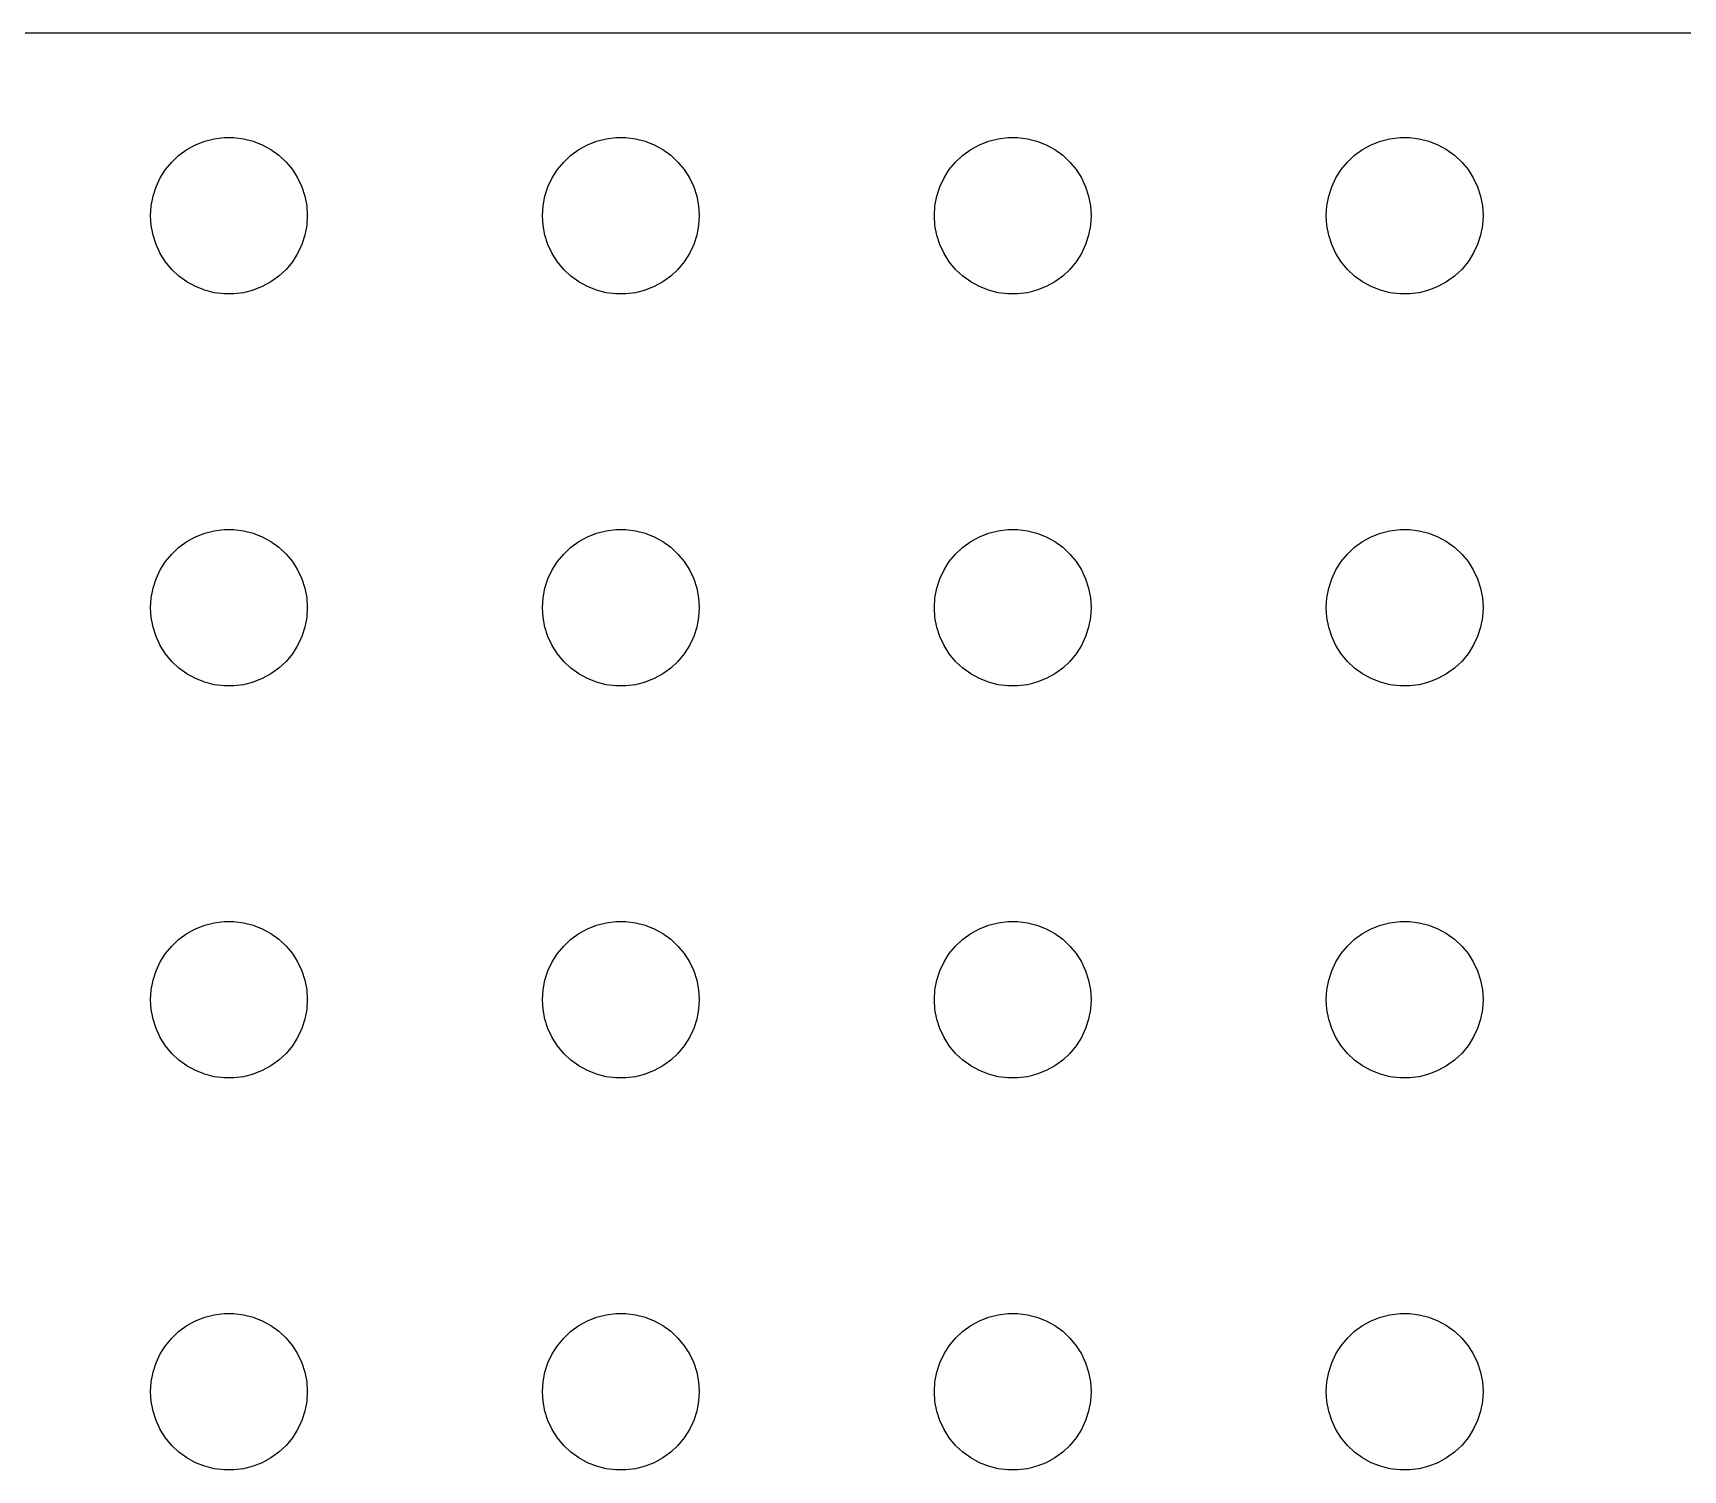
# Model space of a CAD drawing. Header units: metres. Extents: x -134 to 134, y 518 to 1078.
# Drawn here: x 0 to 63.2, y 681 to 736 of the extents above; entities that cross this region are included whole.
import ezdxf

# ---------------------------------------------------------------- set-up
doc = ezdxf.new("R2010")
doc.units = ezdxf.units.M

msp = doc.modelspace()

# ---------------------------------------------------------------- linework, layer by layer
for p, q in [((129.814, 735.99), (-129.814, 735.99)), ((6.93785, 731.947), (7.31161, 731.994)), ((7.31161, 731.994), (7.68837, 731.994)), ((7.68837, 731.994), (8.06213, 731.947)), ((21.9379, 731.947), (22.3116, 731.994)), ((22.3116, 731.994), (22.6884, 731.994)), ((22.6884, 731.994), (23.0621, 731.947)), ((36.9379, 731.947), (37.3116, 731.994)), ((37.3116, 731.994), (37.6884, 731.994)), ((37.6884, 731.994), (38.0621, 731.947)), ((51.9379, 731.947), (52.3116, 731.994)), ((52.3116, 731.994), (52.6884, 731.994)), ((52.6884, 731.994), (53.0621, 731.947)), ((5.58772, 731.312), (5.89252, 731.533)), ((5.89252, 731.533), (6.22266, 731.714)), ((6.22266, 731.714), (6.57294, 731.853)), ((6.57294, 731.853), (6.93785, 731.947)), ((8.06213, 731.947), (8.42705, 731.853)), ((8.42705, 731.853), (8.77733, 731.714)), ((8.77733, 731.714), (9.10747, 731.533)), ((9.10747, 731.533), (9.41226, 731.312)), ((20.5877, 731.312), (20.8925, 731.533)), ((20.8925, 731.533), (21.2227, 731.714)), ((21.2227, 731.714), (21.5729, 731.853)), ((21.5729, 731.853), (21.9379, 731.947)), ((23.0621, 731.947), (23.427, 731.853)), ((23.427, 731.853), (23.7773, 731.714)), ((23.7773, 731.714), (24.1075, 731.533)), ((24.1075, 731.533), (24.4123, 731.312)), ((35.5877, 731.312), (35.8925, 731.533)), ((35.8925, 731.533), (36.2227, 731.714)), ((36.2227, 731.714), (36.5729, 731.853)), ((36.5729, 731.853), (36.9379, 731.947)), ((38.0621, 731.947), (38.427, 731.853)), ((38.427, 731.853), (38.7773, 731.714)), ((38.7773, 731.714), (39.1075, 731.533)), ((39.1075, 731.533), (39.4123, 731.312)), ((50.5877, 731.312), (50.8925, 731.533)), ((50.8925, 731.533), (51.2227, 731.714)), ((51.2227, 731.714), (51.5729, 731.853)), ((51.5729, 731.853), (51.9379, 731.947)), ((53.0621, 731.947), (53.427, 731.853)), ((53.427, 731.853), (53.7773, 731.714)), ((53.7773, 731.714), (54.1075, 731.533)), ((54.1075, 731.533), (54.4123, 731.312)), ((4.87108, 730.445), (5.07294, 730.763)), ((5.07294, 730.763), (5.31308, 731.054)), ((5.31308, 731.054), (5.58772, 731.312)), ((9.41226, 731.312), (9.6869, 731.054)), ((9.6869, 731.054), (9.92705, 730.763)), ((9.92705, 730.763), (10.1289, 730.445)), ((19.8711, 730.445), (20.0729, 730.763)), ((20.0729, 730.763), (20.3131, 731.054)), ((20.3131, 731.054), (20.5877, 731.312)), ((24.4123, 731.312), (24.6869, 731.054)), ((24.6869, 731.054), (24.927, 730.763)), ((24.927, 730.763), (25.1289, 730.445)), ((34.8711, 730.445), (35.0729, 730.763)), ((35.0729, 730.763), (35.3131, 731.054)), ((35.3131, 731.054), (35.5877, 731.312)), ((39.4123, 731.312), (39.6869, 731.054)), ((39.6869, 731.054), (39.927, 730.763)), ((39.927, 730.763), (40.1289, 730.445)), ((49.8711, 730.445), (50.0729, 730.763)), ((50.0729, 730.763), (50.3131, 731.054)), ((50.3131, 731.054), (50.5877, 731.312)), ((54.4123, 731.312), (54.6869, 731.054)), ((54.6869, 731.054), (54.927, 730.763)), ((54.927, 730.763), (55.1289, 730.445)), ((4.59424, 729.746), (4.71066, 730.104)), ((4.71066, 730.104), (4.87108, 730.445)), ((10.1289, 730.445), (10.2893, 730.104)), ((10.2893, 730.104), (10.4057, 729.746)), ((19.5942, 729.746), (19.7107, 730.104)), ((19.7107, 730.104), (19.8711, 730.445)), ((25.1289, 730.445), (25.2893, 730.104)), ((25.2893, 730.104), (25.4057, 729.746)), ((34.5942, 729.746), (34.7107, 730.104)), ((34.7107, 730.104), (34.8711, 730.445)), ((40.1289, 730.445), (40.2893, 730.104)), ((40.2893, 730.104), (40.4057, 729.746)), ((49.5942, 729.746), (49.7107, 730.104)), ((49.7107, 730.104), (49.8711, 730.445)), ((55.1289, 730.445), (55.2893, 730.104)), ((55.2893, 730.104), (55.4057, 729.746)), ((4.52365, 729.376), (4.59424, 729.746)), ((10.4057, 729.746), (10.4763, 729.376)), ((19.5237, 729.376), (19.5942, 729.746)), ((25.4057, 729.746), (25.4763, 729.376)), ((34.5237, 729.376), (34.5942, 729.746)), ((40.4057, 729.746), (40.4763, 729.376)), ((49.5237, 729.376), (49.5942, 729.746)), ((55.4057, 729.746), (55.4763, 729.376)), ((4.5, 729), (4.52365, 729.376)), ((4.52365, 728.624), (4.5, 729)), ((10.4763, 729.376), (10.5, 729)), ((10.5, 729), (10.4763, 728.624)), ((19.5, 729), (19.5237, 729.376)), ((19.5237, 728.624), (19.5, 729)), ((25.4763, 729.376), (25.5, 729)), ((25.5, 729), (25.4763, 728.624)), ((34.5, 729), (34.5237, 729.376)), ((34.5237, 728.624), (34.5, 729)), ((40.4763, 729.376), (40.5, 729)), ((40.5, 729), (40.4763, 728.624)), ((49.5, 729), (49.5237, 729.376)), ((49.5237, 728.624), (49.5, 729)), ((55.4763, 729.376), (55.5, 729)), ((55.5, 729), (55.4763, 728.624)), ((4.59424, 728.254), (4.52365, 728.624)), ((4.71066, 727.896), (4.59424, 728.254)), ((10.4057, 728.254), (10.2893, 727.896)), ((10.4763, 728.624), (10.4057, 728.254)), ((19.5942, 728.254), (19.5237, 728.624)), ((19.7107, 727.896), (19.5942, 728.254)), ((25.4057, 728.254), (25.2893, 727.896)), ((25.4763, 728.624), (25.4057, 728.254)), ((34.5942, 728.254), (34.5237, 728.624)), ((34.7107, 727.896), (34.5942, 728.254)), ((40.4057, 728.254), (40.2893, 727.896)), ((40.4763, 728.624), (40.4057, 728.254)), ((49.5942, 728.254), (49.5237, 728.624)), ((49.7107, 727.896), (49.5942, 728.254)), ((55.4057, 728.254), (55.2893, 727.896)), ((55.4763, 728.624), (55.4057, 728.254)), ((4.87108, 727.555), (4.71066, 727.896)), ((5.07294, 727.237), (4.87108, 727.555)), ((10.1289, 727.555), (9.92705, 727.237)), ((10.2893, 727.896), (10.1289, 727.555)), ((19.8711, 727.555), (19.7107, 727.896)), ((20.0729, 727.237), (19.8711, 727.555)), ((25.1289, 727.555), (24.927, 727.237)), ((25.2893, 727.896), (25.1289, 727.555)), ((34.8711, 727.555), (34.7107, 727.896)), ((35.0729, 727.237), (34.8711, 727.555)), ((40.1289, 727.555), (39.927, 727.237)), ((40.2893, 727.896), (40.1289, 727.555)), ((49.8711, 727.555), (49.7107, 727.896)), ((50.0729, 727.237), (49.8711, 727.555)), ((55.1289, 727.555), (54.927, 727.237)), ((55.2893, 727.896), (55.1289, 727.555)), ((5.31308, 726.946), (5.07294, 727.237)), ((5.58772, 726.688), (5.31308, 726.946)), ((9.6869, 726.946), (9.41226, 726.688)), ((9.92705, 727.237), (9.6869, 726.946)), ((20.3131, 726.946), (20.0729, 727.237)), ((20.5877, 726.688), (20.3131, 726.946)), ((24.6869, 726.946), (24.4123, 726.688)), ((24.927, 727.237), (24.6869, 726.946)), ((35.3131, 726.946), (35.0729, 727.237)), ((35.5877, 726.688), (35.3131, 726.946)), ((39.6869, 726.946), (39.4123, 726.688)), ((39.927, 727.237), (39.6869, 726.946)), ((50.3131, 726.946), (50.0729, 727.237)), ((50.5877, 726.688), (50.3131, 726.946)), ((54.6869, 726.946), (54.4123, 726.688)), ((54.927, 727.237), (54.6869, 726.946)), ((5.89252, 726.467), (5.58772, 726.688)), ((6.22266, 726.286), (5.89252, 726.467)), ((6.57294, 726.147), (6.22266, 726.286)), ((8.77733, 726.286), (8.42705, 726.147)), ((9.10747, 726.467), (8.77733, 726.286)), ((9.41226, 726.688), (9.10747, 726.467)), ((20.8925, 726.467), (20.5877, 726.688)), ((21.2227, 726.286), (20.8925, 726.467)), ((21.5729, 726.147), (21.2227, 726.286)), ((23.7773, 726.286), (23.427, 726.147)), ((24.1075, 726.467), (23.7773, 726.286)), ((24.4123, 726.688), (24.1075, 726.467)), ((35.8925, 726.467), (35.5877, 726.688)), ((36.2227, 726.286), (35.8925, 726.467)), ((36.5729, 726.147), (36.2227, 726.286)), ((38.7773, 726.286), (38.427, 726.147)), ((39.1075, 726.467), (38.7773, 726.286)), ((39.4123, 726.688), (39.1075, 726.467)), ((50.8925, 726.467), (50.5877, 726.688)), ((51.2227, 726.286), (50.8925, 726.467)), ((51.5729, 726.147), (51.2227, 726.286)), ((53.7773, 726.286), (53.427, 726.147)), ((54.1075, 726.467), (53.7773, 726.286)), ((54.4123, 726.688), (54.1075, 726.467)), ((6.93785, 726.053), (6.57294, 726.147)), ((7.31161, 726.006), (6.93785, 726.053)), ((7.68837, 726.006), (7.31161, 726.006)), ((8.06213, 726.053), (7.68837, 726.006)), ((8.42705, 726.147), (8.06213, 726.053)), ((21.9379, 726.053), (21.5729, 726.147)), ((22.3116, 726.006), (21.9379, 726.053)), ((22.6884, 726.006), (22.3116, 726.006)), ((23.0621, 726.053), (22.6884, 726.006)), ((23.427, 726.147), (23.0621, 726.053)), ((36.9379, 726.053), (36.5729, 726.147)), ((37.3116, 726.006), (36.9379, 726.053)), ((37.6884, 726.006), (37.3116, 726.006)), ((38.0621, 726.053), (37.6884, 726.006)), ((38.427, 726.147), (38.0621, 726.053)), ((51.9379, 726.053), (51.5729, 726.147)), ((52.3116, 726.006), (51.9379, 726.053)), ((52.6884, 726.006), (52.3116, 726.006)), ((53.0621, 726.053), (52.6884, 726.006)), ((53.427, 726.147), (53.0621, 726.053)), ((6.22266, 716.714), (6.57294, 716.853)), ((6.57294, 716.853), (6.93785, 716.947)), ((6.93785, 716.947), (7.31161, 716.994)), ((7.31161, 716.994), (7.68837, 716.994)), ((7.68837, 716.994), (8.06213, 716.947)), ((8.06213, 716.947), (8.42705, 716.853)), ((8.42705, 716.853), (8.77733, 716.714)), ((21.2227, 716.714), (21.5729, 716.853)), ((21.5729, 716.853), (21.9379, 716.947)), ((21.9379, 716.947), (22.3116, 716.994)), ((22.3116, 716.994), (22.6884, 716.994)), ((22.6884, 716.994), (23.0621, 716.947)), ((23.0621, 716.947), (23.427, 716.853)), ((23.427, 716.853), (23.7773, 716.714)), ((36.2227, 716.714), (36.5729, 716.853)), ((36.5729, 716.853), (36.9379, 716.947)), ((36.9379, 716.947), (37.3116, 716.994)), ((37.3116, 716.994), (37.6884, 716.994)), ((37.6884, 716.994), (38.0621, 716.947)), ((38.0621, 716.947), (38.427, 716.853)), ((38.427, 716.853), (38.7773, 716.714)), ((51.2227, 716.714), (51.5729, 716.853)), ((51.5729, 716.853), (51.9379, 716.947)), ((51.9379, 716.947), (52.3116, 716.994)), ((52.3116, 716.994), (52.6884, 716.994)), ((52.6884, 716.994), (53.0621, 716.947)), ((53.0621, 716.947), (53.427, 716.853)), ((53.427, 716.853), (53.7773, 716.714)), ((5.31308, 716.054), (5.58772, 716.312)), ((5.58772, 716.312), (5.89252, 716.533)), ((5.89252, 716.533), (6.22266, 716.714)), ((8.77733, 716.714), (9.10747, 716.533)), ((9.10747, 716.533), (9.41226, 716.312)), ((9.41226, 716.312), (9.6869, 716.054)), ((20.3131, 716.054), (20.5877, 716.312)), ((20.5877, 716.312), (20.8925, 716.533)), ((20.8925, 716.533), (21.2227, 716.714)), ((23.7773, 716.714), (24.1075, 716.533)), ((24.1075, 716.533), (24.4123, 716.312)), ((24.4123, 716.312), (24.6869, 716.054)), ((35.3131, 716.054), (35.5877, 716.312)), ((35.5877, 716.312), (35.8925, 716.533)), ((35.8925, 716.533), (36.2227, 716.714)), ((38.7773, 716.714), (39.1075, 716.533)), ((39.1075, 716.533), (39.4123, 716.312)), ((39.4123, 716.312), (39.6869, 716.054)), ((50.3131, 716.054), (50.5877, 716.312)), ((50.5877, 716.312), (50.8925, 716.533)), ((50.8925, 716.533), (51.2227, 716.714)), ((53.7773, 716.714), (54.1075, 716.533)), ((54.1075, 716.533), (54.4123, 716.312)), ((54.4123, 716.312), (54.6869, 716.054)), ((4.87108, 715.445), (5.07294, 715.763)), ((5.07294, 715.763), (5.31308, 716.054)), ((9.6869, 716.054), (9.92705, 715.763)), ((9.92705, 715.763), (10.1289, 715.445)), ((19.8711, 715.445), (20.0729, 715.763)), ((20.0729, 715.763), (20.3131, 716.054)), ((24.6869, 716.054), (24.927, 715.763)), ((24.927, 715.763), (25.1289, 715.445)), ((34.8711, 715.445), (35.0729, 715.763)), ((35.0729, 715.763), (35.3131, 716.054)), ((39.6869, 716.054), (39.927, 715.763)), ((39.927, 715.763), (40.1289, 715.445)), ((49.8711, 715.445), (50.0729, 715.763)), ((50.0729, 715.763), (50.3131, 716.054)), ((54.6869, 716.054), (54.927, 715.763)), ((54.927, 715.763), (55.1289, 715.445)), ((4.59424, 714.746), (4.71066, 715.104)), ((4.71066, 715.104), (4.87108, 715.445)), ((10.1289, 715.445), (10.2893, 715.104)), ((10.2893, 715.104), (10.4057, 714.746)), ((19.5942, 714.746), (19.7107, 715.104)), ((19.7107, 715.104), (19.8711, 715.445)), ((25.1289, 715.445), (25.2893, 715.104)), ((25.2893, 715.104), (25.4057, 714.746)), ((34.5942, 714.746), (34.7107, 715.104)), ((34.7107, 715.104), (34.8711, 715.445)), ((40.1289, 715.445), (40.2893, 715.104)), ((40.2893, 715.104), (40.4057, 714.746)), ((49.5942, 714.746), (49.7107, 715.104)), ((49.7107, 715.104), (49.8711, 715.445)), ((55.1289, 715.445), (55.2893, 715.104)), ((55.2893, 715.104), (55.4057, 714.746)), ((4.5, 714), (4.52365, 714.376)), ((4.52365, 714.376), (4.59424, 714.746)), ((10.4057, 714.746), (10.4763, 714.376)), ((10.4763, 714.376), (10.5, 714)), ((19.5, 714), (19.5237, 714.376)), ((19.5237, 714.376), (19.5942, 714.746)), ((25.4057, 714.746), (25.4763, 714.376)), ((25.4763, 714.376), (25.5, 714)), ((34.5, 714), (34.5237, 714.376)), ((34.5237, 714.376), (34.5942, 714.746)), ((40.4057, 714.746), (40.4763, 714.376)), ((40.4763, 714.376), (40.5, 714)), ((49.5, 714), (49.5237, 714.376)), ((49.5237, 714.376), (49.5942, 714.746)), ((55.4057, 714.746), (55.4763, 714.376)), ((55.4763, 714.376), (55.5, 714)), ((4.52365, 713.624), (4.5, 714)), ((10.5, 714), (10.4763, 713.624)), ((19.5237, 713.624), (19.5, 714)), ((25.5, 714), (25.4763, 713.624)), ((34.5237, 713.624), (34.5, 714)), ((40.5, 714), (40.4763, 713.624)), ((49.5237, 713.624), (49.5, 714)), ((55.5, 714), (55.4763, 713.624)), ((4.59424, 713.254), (4.52365, 713.624)), ((4.71066, 712.896), (4.59424, 713.254)), ((10.4057, 713.254), (10.2893, 712.896)), ((10.4763, 713.624), (10.4057, 713.254)), ((19.5942, 713.254), (19.5237, 713.624)), ((19.7107, 712.896), (19.5942, 713.254)), ((25.4057, 713.254), (25.2893, 712.896)), ((25.4763, 713.624), (25.4057, 713.254)), ((34.5942, 713.254), (34.5237, 713.624)), ((34.7107, 712.896), (34.5942, 713.254)), ((40.4057, 713.254), (40.2893, 712.896)), ((40.4763, 713.624), (40.4057, 713.254)), ((49.5942, 713.254), (49.5237, 713.624)), ((49.7107, 712.896), (49.5942, 713.254)), ((55.4057, 713.254), (55.2893, 712.896)), ((55.4763, 713.624), (55.4057, 713.254)), ((4.87108, 712.555), (4.71066, 712.896)), ((5.07294, 712.237), (4.87108, 712.555)), ((10.1289, 712.555), (9.92705, 712.237)), ((10.2893, 712.896), (10.1289, 712.555)), ((19.8711, 712.555), (19.7107, 712.896)), ((20.0729, 712.237), (19.8711, 712.555)), ((25.1289, 712.555), (24.927, 712.237)), ((25.2893, 712.896), (25.1289, 712.555)), ((34.8711, 712.555), (34.7107, 712.896)), ((35.0729, 712.237), (34.8711, 712.555)), ((40.1289, 712.555), (39.927, 712.237)), ((40.2893, 712.896), (40.1289, 712.555)), ((49.8711, 712.555), (49.7107, 712.896)), ((50.0729, 712.237), (49.8711, 712.555)), ((55.1289, 712.555), (54.927, 712.237)), ((55.2893, 712.896), (55.1289, 712.555)), ((5.31308, 711.946), (5.07294, 712.237)), ((5.58772, 711.688), (5.31308, 711.946)), ((9.6869, 711.946), (9.41226, 711.688)), ((9.92705, 712.237), (9.6869, 711.946)), ((20.3131, 711.946), (20.0729, 712.237)), ((20.5877, 711.688), (20.3131, 711.946)), ((24.6869, 711.946), (24.4123, 711.688)), ((24.927, 712.237), (24.6869, 711.946)), ((35.3131, 711.946), (35.0729, 712.237)), ((35.5877, 711.688), (35.3131, 711.946)), ((39.6869, 711.946), (39.4123, 711.688)), ((39.927, 712.237), (39.6869, 711.946)), ((50.3131, 711.946), (50.0729, 712.237)), ((50.5877, 711.688), (50.3131, 711.946)), ((54.6869, 711.946), (54.4123, 711.688)), ((54.927, 712.237), (54.6869, 711.946)), ((5.89252, 711.467), (5.58772, 711.688)), ((6.22266, 711.286), (5.89252, 711.467)), ((6.57294, 711.147), (6.22266, 711.286)), ((6.93785, 711.053), (6.57294, 711.147)), ((8.42705, 711.147), (8.06213, 711.053)), ((8.77733, 711.286), (8.42705, 711.147)), ((9.10747, 711.467), (8.77733, 711.286)), ((9.41226, 711.688), (9.10747, 711.467)), ((20.8925, 711.467), (20.5877, 711.688)), ((21.2227, 711.286), (20.8925, 711.467)), ((21.5729, 711.147), (21.2227, 711.286)), ((21.9379, 711.053), (21.5729, 711.147)), ((23.427, 711.147), (23.0621, 711.053)), ((23.7773, 711.286), (23.427, 711.147)), ((24.1075, 711.467), (23.7773, 711.286)), ((24.4123, 711.688), (24.1075, 711.467)), ((35.8925, 711.467), (35.5877, 711.688)), ((36.2227, 711.286), (35.8925, 711.467)), ((36.5729, 711.147), (36.2227, 711.286)), ((36.9379, 711.053), (36.5729, 711.147)), ((38.427, 711.147), (38.0621, 711.053)), ((38.7773, 711.286), (38.427, 711.147)), ((39.1075, 711.467), (38.7773, 711.286)), ((39.4123, 711.688), (39.1075, 711.467)), ((50.8925, 711.467), (50.5877, 711.688)), ((51.2227, 711.286), (50.8925, 711.467)), ((51.5729, 711.147), (51.2227, 711.286)), ((51.9379, 711.053), (51.5729, 711.147)), ((53.427, 711.147), (53.0621, 711.053)), ((53.7773, 711.286), (53.427, 711.147)), ((54.1075, 711.467), (53.7773, 711.286)), ((54.4123, 711.688), (54.1075, 711.467)), ((7.31161, 711.006), (6.93785, 711.053)), ((7.68837, 711.006), (7.31161, 711.006)), ((8.06213, 711.053), (7.68837, 711.006)), ((22.3116, 711.006), (21.9379, 711.053)), ((22.6884, 711.006), (22.3116, 711.006)), ((23.0621, 711.053), (22.6884, 711.006)), ((37.3116, 711.006), (36.9379, 711.053)), ((37.6884, 711.006), (37.3116, 711.006)), ((38.0621, 711.053), (37.6884, 711.006)), ((52.3116, 711.006), (51.9379, 711.053)), ((52.6884, 711.006), (52.3116, 711.006)), ((53.0621, 711.053), (52.6884, 711.006)), ((5.89252, 701.533), (6.22266, 701.714)), ((6.22266, 701.714), (6.57294, 701.853)), ((6.57294, 701.853), (6.93785, 701.947)), ((6.93785, 701.947), (7.31161, 701.994)), ((7.31161, 701.994), (7.68837, 701.994)), ((7.68837, 701.994), (8.06213, 701.947)), ((8.06213, 701.947), (8.42705, 701.853)), ((8.42705, 701.853), (8.77733, 701.714)), ((8.77733, 701.714), (9.10747, 701.533)), ((20.8925, 701.533), (21.2227, 701.714)), ((21.2227, 701.714), (21.5729, 701.853)), ((21.5729, 701.853), (21.9379, 701.947)), ((21.9379, 701.947), (22.3116, 701.994)), ((22.3116, 701.994), (22.6884, 701.994)), ((22.6884, 701.994), (23.0621, 701.947)), ((23.0621, 701.947), (23.427, 701.853)), ((23.427, 701.853), (23.7773, 701.714)), ((23.7773, 701.714), (24.1075, 701.533)), ((35.8925, 701.533), (36.2227, 701.714)), ((36.2227, 701.714), (36.5729, 701.853)), ((36.5729, 701.853), (36.9379, 701.947)), ((36.9379, 701.947), (37.3116, 701.994)), ((37.3116, 701.994), (37.6884, 701.994)), ((37.6884, 701.994), (38.0621, 701.947)), ((38.0621, 701.947), (38.427, 701.853)), ((38.427, 701.853), (38.7773, 701.714)), ((38.7773, 701.714), (39.1075, 701.533)), ((50.8925, 701.533), (51.2227, 701.714)), ((51.2227, 701.714), (51.5729, 701.853)), ((51.5729, 701.853), (51.9379, 701.947)), ((51.9379, 701.947), (52.3116, 701.994)), ((52.3116, 701.994), (52.6884, 701.994)), ((52.6884, 701.994), (53.0621, 701.947)), ((53.0621, 701.947), (53.427, 701.853)), ((53.427, 701.853), (53.7773, 701.714)), ((53.7773, 701.714), (54.1075, 701.533)), ((5.07294, 700.763), (5.31308, 701.054)), ((5.31308, 701.054), (5.58772, 701.312)), ((5.58772, 701.312), (5.89252, 701.533)), ((9.10747, 701.533), (9.41226, 701.312)), ((9.41226, 701.312), (9.6869, 701.054)), ((9.6869, 701.054), (9.92705, 700.763)), ((20.0729, 700.763), (20.3131, 701.054)), ((20.3131, 701.054), (20.5877, 701.312)), ((20.5877, 701.312), (20.8925, 701.533)), ((24.1075, 701.533), (24.4123, 701.312)), ((24.4123, 701.312), (24.6869, 701.054)), ((24.6869, 701.054), (24.927, 700.763)), ((35.0729, 700.763), (35.3131, 701.054)), ((35.3131, 701.054), (35.5877, 701.312)), ((35.5877, 701.312), (35.8925, 701.533)), ((39.1075, 701.533), (39.4123, 701.312)), ((39.4123, 701.312), (39.6869, 701.054)), ((39.6869, 701.054), (39.927, 700.763)), ((50.0729, 700.763), (50.3131, 701.054)), ((50.3131, 701.054), (50.5877, 701.312)), ((50.5877, 701.312), (50.8925, 701.533)), ((54.1075, 701.533), (54.4123, 701.312)), ((54.4123, 701.312), (54.6869, 701.054)), ((54.6869, 701.054), (54.927, 700.763)), ((4.71066, 700.104), (4.87108, 700.445)), ((4.87108, 700.445), (5.07294, 700.763)), ((9.92705, 700.763), (10.1289, 700.445)), ((10.1289, 700.445), (10.2893, 700.104)), ((19.7107, 700.104), (19.8711, 700.445)), ((19.8711, 700.445), (20.0729, 700.763)), ((24.927, 700.763), (25.1289, 700.445)), ((25.1289, 700.445), (25.2893, 700.104)), ((34.7107, 700.104), (34.8711, 700.445)), ((34.8711, 700.445), (35.0729, 700.763)), ((39.927, 700.763), (40.1289, 700.445)), ((40.1289, 700.445), (40.2893, 700.104)), ((49.7107, 700.104), (49.8711, 700.445)), ((49.8711, 700.445), (50.0729, 700.763)), ((54.927, 700.763), (55.1289, 700.445)), ((55.1289, 700.445), (55.2893, 700.104)), ((4.59424, 699.746), (4.71066, 700.104)), ((10.2893, 700.104), (10.4057, 699.746)), ((19.5942, 699.746), (19.7107, 700.104)), ((25.2893, 700.104), (25.4057, 699.746)), ((34.5942, 699.746), (34.7107, 700.104)), ((40.2893, 700.104), (40.4057, 699.746)), ((49.5942, 699.746), (49.7107, 700.104)), ((55.2893, 700.104), (55.4057, 699.746)), ((4.5, 699), (4.52365, 699.376)), ((4.52365, 699.376), (4.59424, 699.746)), ((10.4057, 699.746), (10.4763, 699.376)), ((10.4763, 699.376), (10.5, 699)), ((19.5, 699), (19.5237, 699.376)), ((19.5237, 699.376), (19.5942, 699.746)), ((25.4057, 699.746), (25.4763, 699.376)), ((25.4763, 699.376), (25.5, 699)), ((34.5, 699), (34.5237, 699.376)), ((34.5237, 699.376), (34.5942, 699.746)), ((40.4057, 699.746), (40.4763, 699.376)), ((40.4763, 699.376), (40.5, 699)), ((49.5, 699), (49.5237, 699.376)), ((49.5237, 699.376), (49.5942, 699.746)), ((55.4057, 699.746), (55.4763, 699.376)), ((55.4763, 699.376), (55.5, 699)), ((4.52365, 698.624), (4.5, 699)), ((4.59424, 698.254), (4.52365, 698.624)), ((10.4763, 698.624), (10.4057, 698.254)), ((10.5, 699), (10.4763, 698.624)), ((19.5237, 698.624), (19.5, 699)), ((19.5942, 698.254), (19.5237, 698.624)), ((25.4763, 698.624), (25.4057, 698.254)), ((25.5, 699), (25.4763, 698.624)), ((34.5237, 698.624), (34.5, 699)), ((34.5942, 698.254), (34.5237, 698.624)), ((40.4763, 698.624), (40.4057, 698.254)), ((40.5, 699), (40.4763, 698.624)), ((49.5237, 698.624), (49.5, 699)), ((49.5942, 698.254), (49.5237, 698.624)), ((55.4763, 698.624), (55.4057, 698.254)), ((55.5, 699), (55.4763, 698.624)), ((4.71066, 697.896), (4.59424, 698.254)), ((4.87108, 697.555), (4.71066, 697.896)), ((10.2893, 697.896), (10.1289, 697.555)), ((10.4057, 698.254), (10.2893, 697.896)), ((19.7107, 697.896), (19.5942, 698.254)), ((19.8711, 697.555), (19.7107, 697.896)), ((25.2893, 697.896), (25.1289, 697.555)), ((25.4057, 698.254), (25.2893, 697.896)), ((34.7107, 697.896), (34.5942, 698.254)), ((34.8711, 697.555), (34.7107, 697.896)), ((40.2893, 697.896), (40.1289, 697.555)), ((40.4057, 698.254), (40.2893, 697.896)), ((49.7107, 697.896), (49.5942, 698.254)), ((49.8711, 697.555), (49.7107, 697.896)), ((55.2893, 697.896), (55.1289, 697.555)), ((55.4057, 698.254), (55.2893, 697.896)), ((5.07294, 697.237), (4.87108, 697.555)), ((5.31308, 696.946), (5.07294, 697.237)), ((9.92705, 697.237), (9.6869, 696.946)), ((10.1289, 697.555), (9.92705, 697.237)), ((20.0729, 697.237), (19.8711, 697.555)), ((20.3131, 696.946), (20.0729, 697.237)), ((24.927, 697.237), (24.6869, 696.946)), ((25.1289, 697.555), (24.927, 697.237)), ((35.0729, 697.237), (34.8711, 697.555)), ((35.3131, 696.946), (35.0729, 697.237)), ((39.927, 697.237), (39.6869, 696.946)), ((40.1289, 697.555), (39.927, 697.237)), ((50.0729, 697.237), (49.8711, 697.555)), ((50.3131, 696.946), (50.0729, 697.237)), ((54.927, 697.237), (54.6869, 696.946)), ((55.1289, 697.555), (54.927, 697.237)), ((5.58772, 696.688), (5.31308, 696.946)), ((5.89252, 696.467), (5.58772, 696.688)), ((9.41226, 696.688), (9.10747, 696.467)), ((9.6869, 696.946), (9.41226, 696.688)), ((20.5877, 696.688), (20.3131, 696.946)), ((20.8925, 696.467), (20.5877, 696.688)), ((24.4123, 696.688), (24.1075, 696.467)), ((24.6869, 696.946), (24.4123, 696.688)), ((35.5877, 696.688), (35.3131, 696.946)), ((35.8925, 696.467), (35.5877, 696.688)), ((39.4123, 696.688), (39.1075, 696.467)), ((39.6869, 696.946), (39.4123, 696.688)), ((50.5877, 696.688), (50.3131, 696.946)), ((50.8925, 696.467), (50.5877, 696.688)), ((54.4123, 696.688), (54.1075, 696.467)), ((54.6869, 696.946), (54.4123, 696.688)), ((6.22266, 696.286), (5.89252, 696.467)), ((6.57294, 696.147), (6.22266, 696.286)), ((6.93785, 696.053), (6.57294, 696.147)), ((7.31161, 696.006), (6.93785, 696.053)), ((7.68837, 696.006), (7.31161, 696.006)), ((8.06213, 696.053), (7.68837, 696.006)), ((8.42705, 696.147), (8.06213, 696.053)), ((8.77733, 696.286), (8.42705, 696.147)), ((9.10747, 696.467), (8.77733, 696.286)), ((21.2227, 696.286), (20.8925, 696.467)), ((21.5729, 696.147), (21.2227, 696.286)), ((21.9379, 696.053), (21.5729, 696.147)), ((22.3116, 696.006), (21.9379, 696.053)), ((22.6884, 696.006), (22.3116, 696.006)), ((23.0621, 696.053), (22.6884, 696.006)), ((23.427, 696.147), (23.0621, 696.053)), ((23.7773, 696.286), (23.427, 696.147)), ((24.1075, 696.467), (23.7773, 696.286)), ((36.2227, 696.286), (35.8925, 696.467)), ((36.5729, 696.147), (36.2227, 696.286)), ((36.9379, 696.053), (36.5729, 696.147)), ((37.3116, 696.006), (36.9379, 696.053)), ((37.6884, 696.006), (37.3116, 696.006)), ((38.0621, 696.053), (37.6884, 696.006)), ((38.427, 696.147), (38.0621, 696.053)), ((38.7773, 696.286), (38.427, 696.147)), ((39.1075, 696.467), (38.7773, 696.286)), ((51.2227, 696.286), (50.8925, 696.467)), ((51.5729, 696.147), (51.2227, 696.286)), ((51.9379, 696.053), (51.5729, 696.147)), ((52.3116, 696.006), (51.9379, 696.053)), ((52.6884, 696.006), (52.3116, 696.006)), ((53.0621, 696.053), (52.6884, 696.006)), ((53.427, 696.147), (53.0621, 696.053)), ((53.7773, 696.286), (53.427, 696.147)), ((54.1075, 696.467), (53.7773, 696.286)), ((5.58772, 686.312), (5.89252, 686.533)), ((5.89252, 686.533), (6.22266, 686.714)), ((6.22266, 686.714), (6.57294, 686.853)), ((6.57294, 686.853), (6.93785, 686.947)), ((6.93785, 686.947), (7.31161, 686.994)), ((7.31161, 686.994), (7.68837, 686.994)), ((7.68837, 686.994), (8.06213, 686.947)), ((8.06213, 686.947), (8.42705, 686.853)), ((8.42705, 686.853), (8.77733, 686.714)), ((8.77733, 686.714), (9.10747, 686.533)), ((9.10747, 686.533), (9.41226, 686.312)), ((20.5877, 686.312), (20.8925, 686.533)), ((20.8925, 686.533), (21.2227, 686.714)), ((21.2227, 686.714), (21.5729, 686.853)), ((21.5729, 686.853), (21.9379, 686.947)), ((21.9379, 686.947), (22.3116, 686.994)), ((22.3116, 686.994), (22.6884, 686.994)), ((22.6884, 686.994), (23.0621, 686.947)), ((23.0621, 686.947), (23.427, 686.853)), ((23.427, 686.853), (23.7773, 686.714)), ((23.7773, 686.714), (24.1075, 686.533)), ((24.1075, 686.533), (24.4123, 686.312)), ((35.5877, 686.312), (35.8925, 686.533)), ((35.8925, 686.533), (36.2227, 686.714)), ((36.2227, 686.714), (36.5729, 686.853)), ((36.5729, 686.853), (36.9379, 686.947)), ((36.9379, 686.947), (37.3116, 686.994)), ((37.3116, 686.994), (37.6884, 686.994)), ((37.6884, 686.994), (38.0621, 686.947)), ((38.0621, 686.947), (38.427, 686.853)), ((38.427, 686.853), (38.7773, 686.714)), ((38.7773, 686.714), (39.1075, 686.533)), ((39.1075, 686.533), (39.4123, 686.312)), ((50.5877, 686.312), (50.8925, 686.533)), ((50.8925, 686.533), (51.2227, 686.714)), ((51.2227, 686.714), (51.5729, 686.853)), ((51.5729, 686.853), (51.9379, 686.947)), ((51.9379, 686.947), (52.3116, 686.994)), ((52.3116, 686.994), (52.6884, 686.994)), ((52.6884, 686.994), (53.0621, 686.947)), ((53.0621, 686.947), (53.427, 686.853)), ((53.427, 686.853), (53.7773, 686.714)), ((53.7773, 686.714), (54.1075, 686.533)), ((54.1075, 686.533), (54.4123, 686.312)), ((5.07294, 685.763), (5.31308, 686.054)), ((5.31308, 686.054), (5.58772, 686.312)), ((9.41226, 686.312), (9.6869, 686.054)), ((9.6869, 686.054), (9.92705, 685.763)), ((20.0729, 685.763), (20.3131, 686.054)), ((20.3131, 686.054), (20.5877, 686.312)), ((24.4123, 686.312), (24.6869, 686.054)), ((24.6869, 686.054), (24.927, 685.763)), ((35.0729, 685.763), (35.3131, 686.054)), ((35.3131, 686.054), (35.5877, 686.312)), ((39.4123, 686.312), (39.6869, 686.054)), ((39.6869, 686.054), (39.927, 685.763)), ((50.0729, 685.763), (50.3131, 686.054)), ((50.3131, 686.054), (50.5877, 686.312)), ((54.4123, 686.312), (54.6869, 686.054)), ((54.6869, 686.054), (54.927, 685.763)), ((4.71066, 685.104), (4.87108, 685.445)), ((4.87108, 685.445), (5.07294, 685.763)), ((9.92705, 685.763), (10.1289, 685.445)), ((10.1289, 685.445), (10.2893, 685.104)), ((19.7107, 685.104), (19.8711, 685.445)), ((19.8711, 685.445), (20.0729, 685.763)), ((24.927, 685.763), (25.1289, 685.445)), ((25.1289, 685.445), (25.2893, 685.104)), ((34.7107, 685.104), (34.8711, 685.445)), ((34.8711, 685.445), (35.0729, 685.763)), ((39.927, 685.763), (40.1289, 685.445)), ((40.1289, 685.445), (40.2893, 685.104)), ((49.7107, 685.104), (49.8711, 685.445)), ((49.8711, 685.445), (50.0729, 685.763)), ((54.927, 685.763), (55.1289, 685.445)), ((55.1289, 685.445), (55.2893, 685.104)), ((4.52365, 684.376), (4.59424, 684.746)), ((4.59424, 684.746), (4.71066, 685.104)), ((10.2893, 685.104), (10.4057, 684.746)), ((10.4057, 684.746), (10.4763, 684.376)), ((19.5237, 684.376), (19.5942, 684.746)), ((19.5942, 684.746), (19.7107, 685.104)), ((25.2893, 685.104), (25.4057, 684.746)), ((25.4057, 684.746), (25.4763, 684.376)), ((34.5237, 684.376), (34.5942, 684.746)), ((34.5942, 684.746), (34.7107, 685.104)), ((40.2893, 685.104), (40.4057, 684.746)), ((40.4057, 684.746), (40.4763, 684.376)), ((49.5237, 684.376), (49.5942, 684.746)), ((49.5942, 684.746), (49.7107, 685.104)), ((55.2893, 685.104), (55.4057, 684.746)), ((55.4057, 684.746), (55.4763, 684.376)), ((4.5, 684), (4.52365, 684.376)), ((4.52365, 683.624), (4.5, 684)), ((10.4763, 684.376), (10.5, 684)), ((10.5, 684), (10.4763, 683.624)), ((19.5, 684), (19.5237, 684.376)), ((19.5237, 683.624), (19.5, 684)), ((25.4763, 684.376), (25.5, 684)), ((25.5, 684), (25.4763, 683.624)), ((34.5, 684), (34.5237, 684.376)), ((34.5237, 683.624), (34.5, 684)), ((40.4763, 684.376), (40.5, 684)), ((40.5, 684), (40.4763, 683.624)), ((49.5, 684), (49.5237, 684.376)), ((49.5237, 683.624), (49.5, 684)), ((55.4763, 684.376), (55.5, 684)), ((55.5, 684), (55.4763, 683.624)), ((4.59424, 683.254), (4.52365, 683.624)), ((10.4763, 683.624), (10.4057, 683.254)), ((19.5942, 683.254), (19.5237, 683.624)), ((25.4763, 683.624), (25.4057, 683.254)), ((34.5942, 683.254), (34.5237, 683.624)), ((40.4763, 683.624), (40.4057, 683.254)), ((49.5942, 683.254), (49.5237, 683.624)), ((55.4763, 683.624), (55.4057, 683.254)), ((4.71066, 682.896), (4.59424, 683.254)), ((4.87108, 682.555), (4.71066, 682.896)), ((10.2893, 682.896), (10.1289, 682.555)), ((10.4057, 683.254), (10.2893, 682.896)), ((19.7107, 682.896), (19.5942, 683.254)), ((19.8711, 682.555), (19.7107, 682.896)), ((25.2893, 682.896), (25.1289, 682.555)), ((25.4057, 683.254), (25.2893, 682.896)), ((34.7107, 682.896), (34.5942, 683.254)), ((34.8711, 682.555), (34.7107, 682.896)), ((40.2893, 682.896), (40.1289, 682.555)), ((40.4057, 683.254), (40.2893, 682.896)), ((49.7107, 682.896), (49.5942, 683.254)), ((49.8711, 682.555), (49.7107, 682.896)), ((55.2893, 682.896), (55.1289, 682.555)), ((55.4057, 683.254), (55.2893, 682.896)), ((5.07294, 682.237), (4.87108, 682.555)), ((5.31308, 681.946), (5.07294, 682.237)), ((9.92705, 682.237), (9.6869, 681.946)), ((10.1289, 682.555), (9.92705, 682.237)), ((20.0729, 682.237), (19.8711, 682.555)), ((20.3131, 681.946), (20.0729, 682.237)), ((24.927, 682.237), (24.6869, 681.946)), ((25.1289, 682.555), (24.927, 682.237)), ((35.0729, 682.237), (34.8711, 682.555)), ((35.3131, 681.946), (35.0729, 682.237)), ((39.927, 682.237), (39.6869, 681.946)), ((40.1289, 682.555), (39.927, 682.237)), ((50.0729, 682.237), (49.8711, 682.555)), ((50.3131, 681.946), (50.0729, 682.237)), ((54.927, 682.237), (54.6869, 681.946)), ((55.1289, 682.555), (54.927, 682.237)), ((5.58772, 681.688), (5.31308, 681.946)), ((5.89252, 681.467), (5.58772, 681.688)), ((6.22266, 681.286), (5.89252, 681.467)), ((9.10747, 681.467), (8.77733, 681.286)), ((9.41226, 681.688), (9.10747, 681.467)), ((9.6869, 681.946), (9.41226, 681.688)), ((20.5877, 681.688), (20.3131, 681.946)), ((20.8925, 681.467), (20.5877, 681.688)), ((21.2227, 681.286), (20.8925, 681.467)), ((24.1075, 681.467), (23.7773, 681.286)), ((24.4123, 681.688), (24.1075, 681.467)), ((24.6869, 681.946), (24.4123, 681.688)), ((35.5877, 681.688), (35.3131, 681.946)), ((35.8925, 681.467), (35.5877, 681.688)), ((36.2227, 681.286), (35.8925, 681.467)), ((39.1075, 681.467), (38.7773, 681.286)), ((39.4123, 681.688), (39.1075, 681.467)), ((39.6869, 681.946), (39.4123, 681.688)), ((50.5877, 681.688), (50.3131, 681.946)), ((50.8925, 681.467), (50.5877, 681.688)), ((51.2227, 681.286), (50.8925, 681.467)), ((54.1075, 681.467), (53.7773, 681.286)), ((54.4123, 681.688), (54.1075, 681.467)), ((54.6869, 681.946), (54.4123, 681.688)), ((6.57294, 681.147), (6.22266, 681.286)), ((6.93785, 681.053), (6.57294, 681.147)), ((7.31161, 681.006), (6.93785, 681.053)), ((7.68837, 681.006), (7.31161, 681.006)), ((8.06213, 681.053), (7.68837, 681.006)), ((8.42705, 681.147), (8.06213, 681.053)), ((8.77733, 681.286), (8.42705, 681.147)), ((21.5729, 681.147), (21.2227, 681.286)), ((21.9379, 681.053), (21.5729, 681.147)), ((22.3116, 681.006), (21.9379, 681.053)), ((22.6884, 681.006), (22.3116, 681.006)), ((23.0621, 681.053), (22.6884, 681.006)), ((23.427, 681.147), (23.0621, 681.053)), ((23.7773, 681.286), (23.427, 681.147)), ((36.5729, 681.147), (36.2227, 681.286)), ((36.9379, 681.053), (36.5729, 681.147)), ((37.3116, 681.006), (36.9379, 681.053)), ((37.6884, 681.006), (37.3116, 681.006)), ((38.0621, 681.053), (37.6884, 681.006)), ((38.427, 681.147), (38.0621, 681.053)), ((38.7773, 681.286), (38.427, 681.147)), ((51.5729, 681.147), (51.2227, 681.286)), ((51.9379, 681.053), (51.5729, 681.147)), ((52.3116, 681.006), (51.9379, 681.053)), ((52.6884, 681.006), (52.3116, 681.006)), ((53.0621, 681.053), (52.6884, 681.006)), ((53.427, 681.147), (53.0621, 681.053)), ((53.7773, 681.286), (53.427, 681.147))]:
    msp.add_line(p, q)

doc.saveas('drawing.dxf')
